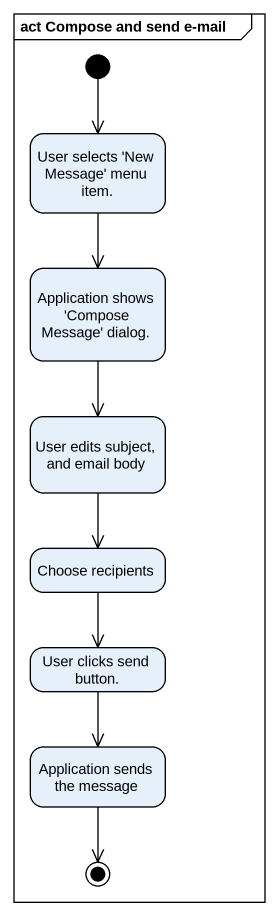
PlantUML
@startuml
mainframe act Compose and send e-mail
hide empty description
state "User selects 'New Message' menu item." as User_selects_New_Message
state "Application shows 'Compose Message' dialog." as Application_shows_Compose
state "User edits subject, and email body" as User_edits_subject_and
state "Choose recipients" as Choose_recipients
state "User clicks send button." as User_clicks_send_button
state "Application sends the message" as Application_sends_the
[*] --> User_selects_New_Message
User_selects_New_Message --> Application_shows_Compose
Application_shows_Compose --> User_edits_subject_and
User_edits_subject_and --> Choose_recipients
Choose_recipients --> User_clicks_send_button
User_clicks_send_button --> Application_sends_the
Application_sends_the --> [*]
@enduml
